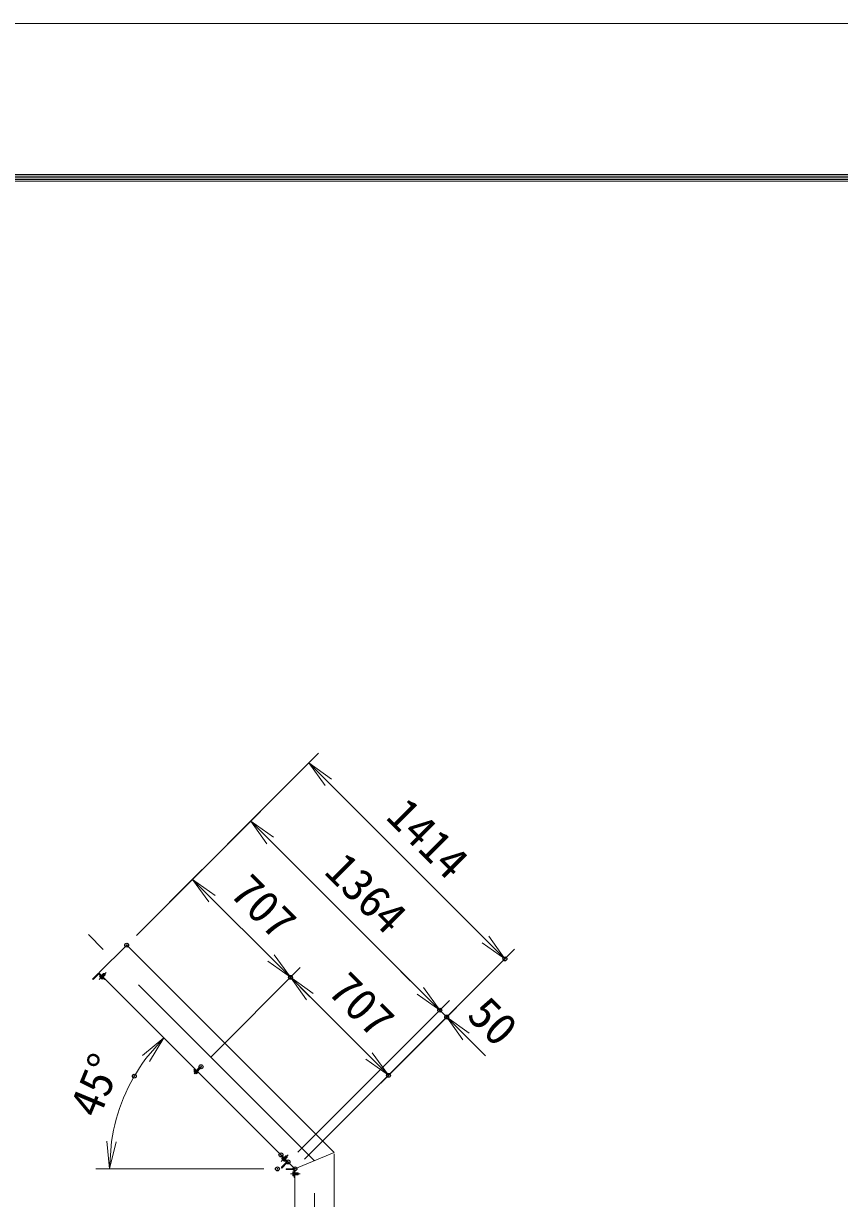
# Model space of a CAD drawing. Units: millimetres at full size. Extents: x -14700 to 14700, y -10395 to 10395.
# Drawn here: x -1014 to 3149, y 4400 to 10395 of the extents above; entities that cross this region are included whole.
import ezdxf
from ezdxf.enums import TextEntityAlignment as Align

# ---------------------------------------------------------------- set-up
doc = ezdxf.new("R2010")
doc.units = ezdxf.units.MM
doc.header["$LTSCALE"] = 40
doc.header["$PDMODE"] = 32
doc.header["$PDSIZE"] = 20
doc.linetypes.add('USER1', pattern=[50.8, 31.75, -6.35, 6.35, -6.35])
for name, color, linetype, lineweight in [('0-1_D-BMK', 2, 'USER1', 13), ('0-2_D-STR-DIM', 7, 'Continuous', 13), ('0-3_0', 7, 'Continuous', 18), ('0-6_D-STR1', 1, 'Continuous', 18), ('0-8_D-STR3', 3, 'Continuous', 13), ('0-C_D-TTL', 7, 'Continuous', 18)]:
    doc.layers.add(name, color=color, linetype=linetype, lineweight=lineweight)
doc.layers.add('0-4_Defpoints', color=253, linetype='Continuous')
doc.styles.add('ＭＳ ゴシック', font='')
doc.styles.get('ＭＳ ゴシック').set_extended_font_data('MS Gothic')

# ---------------------------------------------------------------- blocks, each defined once
blk = doc.blocks.new('_Open')
at = {"layer": '0-3_0'}
blk.add_line((-40, 6.67), (0, 0), dxfattribs=at)
blk.add_lwpolyline([(-40, -6.67), (0, 0), (-40, 0)], dxfattribs=at)

msp = doc.modelspace()

# ---------------------------------------------------------------- linework, layer by layer
at = {"layer": '0-1_D-BMK'}
for p, q in [((470.52, 4592.69), (-683.07, 5746.28)), ((-592.99, 5552.82), (-628.34, 5517.47)), ((-143.78, 5036.82), (-108.43, 5072.18)), ((336.15, 4623.68), (300.79, 4588.33)), ((470.52, -5478.26), (470.52, 4586.32)), ((397.42, 4526.27), (347.42, 4526.27))]:
    msp.add_line(p, q, dxfattribs=at)
at = {"layer": '0-2_D-STR-DIM'}
for p, q in [((-438.41, 5742.04), (491.43, 6671.89)), ((441.93, 6622.39), (1441.78, 5622.54)), ((-438.41, 5742.04), (194.45, 6374.9)), ((144.95, 6325.4), (1109.44, 5360.91)), ((-438.41, 5742.04), (-102.54, 6077.92)), ((-152.04, 6028.42), (347.89, 5528.49)), ((420.01, 4600.77), (1491.28, 5672.04)), ((-58.93, 5121.68), (397.39, 5577.99)), ((-58.93, 5121.68), (397.39, 5577.99)), ((347.89, 5528.49), (847.81, 5028.57)), ((1010.45, 5459.91), (911.45, 5558.9)), ((384.66, 4636.13), (1158.94, 5410.41)), ((384.66, 4636.13), (1158.94, 5410.41)), ((420.01, 4600.77), (1194.3, 5375.05)), ((1109.44, 5360.91), (1144.8, 5325.56)), ((249.73, 4672.06), (-347.98, 5269.77)), ((1243.79, 5226.56), (1342.79, 5127.57)), ((420.01, 4600.77), (897.31, 5078.07)), ((211.28, 4551.27), (-645.59, 4551.27))]:
    msp.add_line(p, q, dxfattribs=at)
msp.add_arc((370.52, 4551.27), 946.1, 143.48611, 171.51389, dxfattribs=at)
at = {"layer": '0-4_Defpoints'}
for p in [(-487.91, 5692.54), (1441.78, 5622.54), (347.89, 5528.49), (1109.44, 5360.91), (1144.8, 5325.56), (-108.43, 5072.18), (847.81, 5028.57), (-448.83, 5024.33), (299.22, 4622.57), (281.28, 4551.27), (335.16, 4586.63), (370.52, 4551.27), (370.52, 4551.27)]:
    msp.add_point(p, dxfattribs=at)
at = {"layer": '0-6_D-STR1'}
for p, q in [((-487.91, 5692.54), (-629.33, 5551.12)), ((-487.91, 5692.54), (570.52, 4634.12)), ((-661.51, 5519.66), (-633.22, 5547.94)), ((-661.51, 5519.66), (-660.8, 5518.95)), ((-656.56, 5518.95), (-632.87, 5542.64)), ((370.52, 4551.27), (-629.33, 5551.12)), ((-626.51, 5542.64), (-602.82, 5518.95)), ((-626.15, 5547.94), (-597.87, 5519.66)), ((-598.58, 5518.95), (-597.87, 5519.66)), ((302.28, 4618.1), (302.99, 4618.8)), ((331.27, 4590.52), (302.99, 4618.8)), ((570.52, 4634.12), (370.52, 4551.27)), ((325.97, 4590.17), (302.28, 4613.85)), ((302.28, 4560.11), (325.97, 4583.8)), ((302.99, 4555.16), (331.27, 4583.45)), ((302.99, 4555.16), (302.28, 4555.87)), ((325.52, 4551.27), (325.52, 4550.27)), ((325.52, 4551.27), (365.52, 4551.27)), ((328.52, 4547.27), (362.02, 4547.27)), ((366.52, 4542.77), (366.52, 4509.27)), ((369.52, 4506.27), (370.52, 4506.27)), ((370.52, 4546.27), (370.52, 4506.27))]:
    msp.add_line(p, q, dxfattribs=at)
msp.add_lwpolyline([(370.52, 4551.27), (370.52, -5382.26), (570.52, -5382.26), (570.52, 4627.74)], dxfattribs=at)
for centre, radius, start, end in [((-658.68, 5521.07), 3, 225, 315), ((-629.69, 5544.41), 5, 45, 135), ((-629.69, 5539.46), 4.5, 45, 135), ((-600.7, 5521.07), 3, 225, 315), ((304.4, 4615.98), 3, 135, 225), ((304.4, 4557.99), 3, 135, 225), ((322.78, 4586.98), 4.5, 315, 45), ((327.73, 4586.98), 5, 315, 45), ((328.52, 4550.27), 3, 180, 270), ((362.02, 4542.77), 4.5, 0, 90), ((365.52, 4546.27), 5, 0, 90), ((369.52, 4509.27), 3, 180, 270)]:
    msp.add_arc(centre, radius, start, end, dxfattribs=at)
at = {"layer": '0-8_D-STR3'}
for p, q in [((-626.09, 5533.6), (-621.78, 5537.91)), ((-625.62, 5531.86), (-626.09, 5533.6)), ((-625.62, 5531.86), (-613.95, 5520.19)), ((-622.62, 5530.13), (-618.31, 5534.44)), ((-621.78, 5537.91), (-607.9, 5524.03)), ((-615.68, 5523.19), (-611.37, 5527.5)), ((-615.55, 5537.34), (-605.29, 5547.59)), ((-614.91, 5536.7), (-604.02, 5547.59)), ((-613.95, 5520.19), (-612.21, 5519.72)), ((-612.21, 5519.72), (-607.9, 5524.03)), ((-609.11, 5530.9), (-598.22, 5541.79)), ((-608.47, 5530.26), (-598.22, 5540.52)), ((-605.29, 5547.59), (-603.17, 5547.59)), ((-603.17, 5547.59), (-598.22, 5542.64)), ((-144.26, 5058.98), (-140.72, 5062.51)), ((-144.26, 5054.73), (-130.12, 5040.59)), ((-140.37, 5050.85), (-143.63, 5047.59)), ((-143.27, 5046.25), (-143.63, 5047.59)), ((-143.27, 5046.25), (-134.36, 5037.34)), ((-141.78, 5057.21), (-138.6, 5060.39)), ((-141.78, 5056.5), (-128.35, 5043.07)), ((-137.72, 5048.19), (-140.97, 5044.94)), ((-140.72, 5062.51), (-138.6, 5060.39)), ((-140.37, 5050.85), (-129.76, 5040.23)), ((-135.77, 5050.49), (-116.11, 5070.15)), ((-132.41, 5042.89), (-135.67, 5039.63)), ((-135.24, 5049.96), (-115.05, 5070.15)), ((-134.36, 5037.34), (-133.01, 5036.98)), ((-129.76, 5040.23), (-133.01, 5036.98)), ((-130.65, 5045.36), (-110.46, 5065.55)), ((-130.12, 5044.83), (-110.46, 5064.49)), ((-127.64, 5043.07), (-124.46, 5046.25)), ((-125.87, 5040.59), (-122.34, 5044.13)), ((-124.46, 5046.25), (-122.34, 5044.13)), ((-116.11, 5070.15), (-114.42, 5070.15)), ((-116.11, 5070.15), (-110.46, 5064.49)), ((-114.42, 5070.15), (-110.46, 5066.19)), ((-110.46, 5064.49), (-110.46, 5066.19)), ((314.23, 4607.56), (325.12, 4618.45)), ((330.92, 4611.38), (323.85, 4618.45)), ((330.92, 4613.5), (325.97, 4618.45)), ((303.05, 4604.46), (307.36, 4608.77)), ((303.52, 4602.72), (303.05, 4604.46)), ((315.18, 4591.05), (303.52, 4602.72)), ((306.52, 4600.99), (310.83, 4605.3)), ((321.24, 4594.89), (307.36, 4608.77)), ((313.46, 4594.05), (317.77, 4598.36)), ((315.18, 4591.05), (316.93, 4590.58)), ((316.93, 4590.58), (321.24, 4594.89)), ((320.03, 4601.76), (330.92, 4612.65)), ((320.66, 4601.13), (330.92, 4611.38)), ((330.92, 4611.38), (330.92, 4613.5)), ((359.52, 4534.52), (360.42, 4536.09)), ((359.52, 4534.52), (359.52, 4518.02)), ((359.52, 4518.02), (360.42, 4516.46)), ((360.42, 4536.09), (366.52, 4536.09)), ((360.42, 4531.18), (366.52, 4531.18)), ((360.42, 4521.37), (366.52, 4521.37)), ((360.42, 4516.46), (366.52, 4516.46)), ((366.52, 4536.09), (366.52, 4516.46)), ((370.52, 4531.27), (385.02, 4531.27)), ((370.52, 4530.37), (385.92, 4530.37)), ((370.52, 4522.17), (385.92, 4522.17)), ((370.52, 4521.27), (385.02, 4521.27)), ((385.02, 4531.27), (386.52, 4529.77)), ((386.52, 4529.77), (386.52, 4522.77))]:
    msp.add_line(p, q, dxfattribs=at)
for points in [[(-605.29, 5547.59), (-598.22, 5540.52), (-598.22, 5542.64)], [(313.59, 4608.2), (323.85, 4618.45), (325.97, 4618.45)], [(385.02, 4531.27), (385.02, 4521.27), (386.52, 4522.77)]]:
    msp.add_lwpolyline(points, dxfattribs=at)
for centre, radius, start, end in [((-621.82, 5534.4), 4.34, 190.61575, 259.38425), ((-608.2, 5537.61), 16.24, 207.41205, 242.58795), ((-611.41, 5523.99), 4.34, 190.61575, 259.38425), ((-142.14, 5056.85), 3, 135, 225), ((-140.36, 5048.2), 3.32, 190.61585, 259.38415), ((-141.43, 5056.85), 0.5, 135, 225), ((-129.95, 5050.66), 12.42, 207.4121, 242.5879), ((-132.4, 5040.24), 3.32, 190.61585, 259.38415), ((-127.99, 5042.71), 3, 225, 315), ((-127.99, 5043.42), 0.5, 225, 315), ((307.32, 4605.26), 4.34, 190.61575, 259.38425), ((320.94, 4608.47), 16.24, 207.41205, 242.58795), ((317.73, 4594.85), 4.34, 190.61575, 259.38425), ((364.01, 4533.63), 4.34, 145.61575, 214.38425), ((375.9, 4526.27), 16.24, 162.41205, 197.58795), ((364.01, 4518.91), 4.34, 145.61575, 214.38425)]:
    msp.add_arc(centre, radius, start, end, dxfattribs=at)
at = {"layer": '0-C_D-TTL', "color": 2}
msp.add_lwpolyline([(-14700, 10395), (14700, 10395), (14700, -10395), (-14700, -10395)], close=True, dxfattribs=at)
at = {"layer": '0-C_D-TTL'}
for points in [[(-13755, 9625), (13755, 9625), (13755, -9625), (-13755, -9625)], [(-13746.25, 9616.25), (13746.25, 9616.25), (13746.25, -9616.25), (-13746.25, -9616.25)], [(-13737.5, 9607.5), (13737.5, 9607.5), (13737.5, -9607.5), (-13737.5, -9607.5)], [(-13728.75, 9598.75), (13728.75, 9598.75), (13728.75, -9598.75), (-13728.75, -9598.75)], [(-13720, 9590), (13720, 9590), (13720, -9590), (-13720, -9590)]]:
    msp.add_lwpolyline(points, close=True, dxfattribs=at)

# ---------------------------------------------------------------- block references
at = {"layer": '0-2_D-STR-DIM', "xscale": 3.5, "yscale": 3.5}
for p, rotation in [((441.93, 6622.39), 135), ((144.95, 6325.4), 135), ((-152.04, 6028.42), 135), ((1441.78, 5622.54), 315), ((347.89, 5528.49), 315), ((347.89, 5528.49), 135), ((1109.44, 5360.91), 315), ((1109.44, 5360.91), 315), ((1144.8, 5325.56), 135), ((-298.48, 5220.27), 49.24306), ((847.81, 5028.57), 315), ((-575.59, 4551.27), 265.75694)]:
    msp.add_blockref('_Open', p, dxfattribs=dict(at, rotation=rotation))

# ---------------------------------------------------------------- texts
at = {"layer": '0-2_D-STR-DIM', "style": 'ＭＳ ゴシック'}
for s, rotation, p in [('1414', 315, (792.63, 6305.09)), ('1364', 315, (477.97, 6025.79)), ('707', 315, (-5.7, 5915.48)), ('707', 315, (494.23, 5415.56)), ('50', 315, (1204.93, 5291.17)), ('45°', 67.5, (-583.38, 4782.36))]:
    msp.add_text(s, height=168.3, rotation=rotation, dxfattribs=at).set_placement(p, align=Align.BOTTOM_LEFT)

doc.saveas('drawing.dxf')
